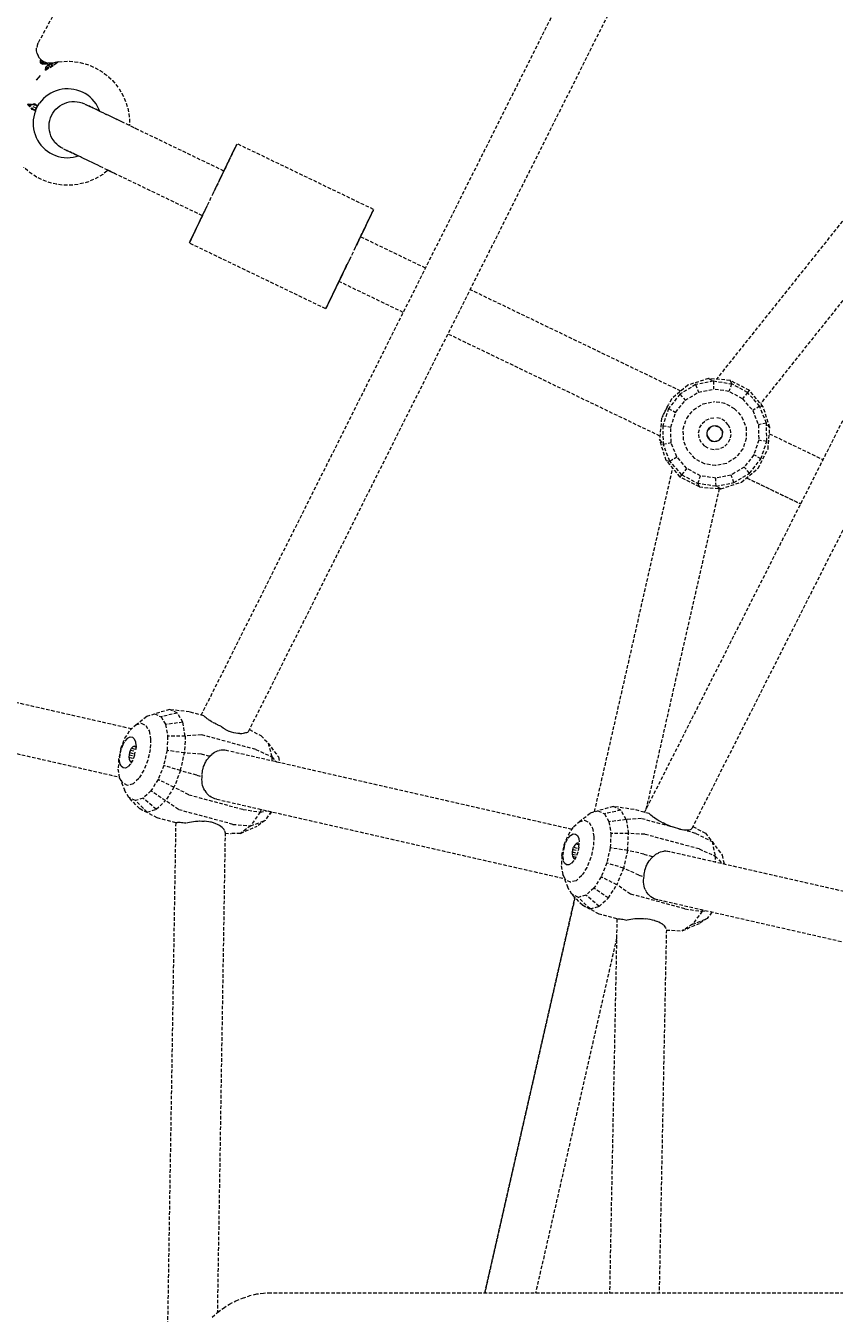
# Model space of a CAD drawing. Header units: millimetres. Extents: x -3111 to 2953, y -2449 to 2811.
# Drawn here: x -636.1 to -342.6, y 204 to 671.2 of the extents above; entities that cross this region are included whole.
import ezdxf

# ---------------------------------------------------------------- set-up
doc = ezdxf.new("R2010")
doc.units = ezdxf.units.MM
doc.linetypes.add('HIDDEN', pattern=[1.905, 1.27, -0.635])
for name, color, linetype in [('DIKOM_ЗОНА', 90, 'Continuous'), ('DIKOM_ОБЪЕКТ', 7, 'Continuous'), ('DIKOM_РАЗМЕР_ЗОНА', 7, 'Continuous'), ('DIKOM_РАЗМЕР_ОБЪЕКТА', 7, 'Continuous')]:
    doc.layers.add(name, color=color, linetype=linetype)
doc.styles.add('style1', font='arialbd.ttf', dxfattribs={"width": 0.8})
doc.dimstyles.new('1-50', dxfattribs={"dimtxt": 300, "dimasz": 200, "dimexe": 100, "dimexo": 0, "dimgap": 100, "dimtad": 1, "dimtxsty": 'style1', "dimcen": 200, "dimclrd": 7, "dimclre": 7, "dimclrt": 7, "dimadec": 1, "dimazin": 2, "dimtfac": 1, "dimtmove": 0, "dimatfit": 2, "dimfxl": 0, "dimlwd": 25, "dimlwe": 18, "dimarcsym": 0})

# ---------------------------------------------------------------- blocks, each defined once
blk = doc.blocks.new('*D0')
at = {"layer": 'Defpoints', "color": 0, "transparency": 16777216}
for p in [(1362.98, 623.05), (-717.19, -260.39)]:
    blk.add_point(p, dxfattribs=at)
at = {"layer": 'DIKOM_РАЗМЕР_ОБЪЕКТА', "color": 7, "lineweight": 25, "transparency": 16777216}
for p, q in [((1362.98, 623.05), (2780.32, 1224.99)), ((-533.11, -182.21), (1178.9, 544.87))]:
    blk.add_line(p, q, dxfattribs=at)
at = {"layer": 'DIKOM_РАЗМЕР_ОБЪЕКТА', "color": 7, "transparency": 16777216}
for points in [[(1165.87, 575.55), (1191.93, 514.19), (1362.98, 623.05)], [(-546.14, -151.53), (-520.08, -212.89), (-717.19, -260.39)]]:
    blk.add_solid(points, dxfattribs=at)
at = {"layer": 'DIKOM_РАЗМЕР_ОБЪЕКТА', "color": 7, "transparency": 16777216, "insert": (2050.93, 1228.64), "char_height": 300, "attachment_point": 5, "rotation": 23.0107, "style": 'style1'}
blk.add_mtext('{\\fArial|b0|i0|c204|p34;\\H1.16667x;∅2260}', dxfattribs=at)
blk = doc.blocks.new('*D1')
at = {"layer": 'Defpoints', "color": 0, "transparency": 16777216}
for p in [(302.22, 2811.22), (-2635.43, -2447.87), (386.74, -2447.87)]:
    blk.add_point(p, dxfattribs=at)
at = {"layer": 'DIKOM_РАЗМЕР_ЗОНА', "color": 7, "lineweight": 18, "transparency": 16777216}
for p, q in [((302.22, 2811.22), (-2735.43, 2811.22)), ((386.74, -2447.87), (-2735.43, -2447.87))]:
    blk.add_line(p, q, dxfattribs=at)
at = {"layer": 'DIKOM_РАЗМЕР_ЗОНА', "color": 7, "lineweight": 25, "transparency": 16777216}
blk.add_line((-2635.43, 2611.22), (-2635.43, -2247.87), dxfattribs=at)
at = {"layer": 'DIKOM_РАЗМЕР_ЗОНА', "color": 7, "transparency": 16777216}
for points in [[(-2668.76, 2611.22), (-2602.09, 2611.22), (-2635.43, 2811.22)], [(-2668.76, -2247.87), (-2602.09, -2247.87), (-2635.43, -2447.87)]]:
    blk.add_solid(points, dxfattribs=at)
at = {"layer": 'DIKOM_РАЗМЕР_ЗОНА', "color": 7, "transparency": 16777216, "insert": (-2914.13, 265.93), "char_height": 300, "attachment_point": 5, "rotation": 90, "style": 'style1'}
blk.add_mtext('{\\fArial|b0|i0|c204|p34;\\H1.16667x;5260}', dxfattribs=at)

msp = doc.modelspace()

# ---------------------------------------------------------------- linework, layer by layer
at = {"layer": 'DIKOM_ЗОНА', "color": 3, "lineweight": 15}
msp.add_circle((322.894, 181.327), 2629.975, dxfattribs=at)
at = {"layer": 'DIKOM_ОБЪЕКТ', "color": 7, "linetype": 'HIDDEN', "lineweight": 15}
for p, q in [((-572.35, 421.056), (-405.002, 754.565)), ((-555.17, 415.16), (-390.371, 743.587)), ((-601.793, 719.72), (-631.629, 664.853)), ((-631.811, 664.593), (-632.137, 663.04)), ((-631.629, 664.853), (-631.914, 664.103)), ((-286.211, 667.306), (-385.405, 542.956)), ((-632.132, 662.094), (-632.137, 663.04)), ((-631.949, 661.166), (-632.132, 662.094)), ((-631.949, 661.166), (-631.596, 660.289)), ((-631.084, 659.495), (-631.596, 660.289)), ((-631.084, 659.495), (-630.432, 658.811)), ((-630.432, 658.811), (-630.829, 658.721)), ((-630.432, 658.811), (-630.785, 657.771)), ((-630.432, 658.811), (-629.663, 658.262)), ((-630.829, 658.721), (-630.785, 657.771)), ((-629.663, 658.262), (-630.785, 657.771)), ((-630.785, 657.771), (-629.014, 657.796)), ((-630.785, 657.771), (-629.987, 657.263)), ((-629.014, 657.796), (-629.987, 657.263)), ((-629.987, 657.263), (-628.379, 657.376)), ((-629.663, 658.262), (-628.067, 657.672)), ((-629.014, 657.796), (-628.379, 657.376)), ((-624.504, 657.931), (-628.888, 655.141)), ((-626.025, 657.726), (-628.888, 655.141)), ((-627.043, 657.592), (-628.888, 655.141)), ((-628.888, 655.141), (-627.852, 656.947)), ((-628.888, 655.141), (-625.838, 656.903)), ((-628.888, 655.141), (-628.769, 656.21)), ((-627.852, 656.947), (-628.769, 656.21)), ((-628.067, 657.672), (-628.379, 657.376)), ((-627.852, 656.947), (-628.379, 657.376)), ((-627.043, 657.592), (-628.067, 657.672)), ((-627.043, 657.592), (-627.852, 656.947)), ((-626.025, 657.726), (-627.043, 657.592)), ((-624.112, 658.089), (-626.025, 657.726)), ((-624.504, 657.931), (-626.025, 657.726)), ((-624.995, 657.555), (-625.838, 656.903)), ((-624.504, 657.931), (-624.995, 657.555)), ((-624.112, 658.089), (-622.175, 658.286)), ((-622.175, 658.286), (-620.228, 658.314)), ((-620.228, 658.314), (-618.287, 658.173)), ((-618.287, 658.173), (-616.364, 657.866)), ((-616.364, 657.866), (-614.475, 657.394)), ((-614.475, 657.394), (-612.634, 656.759)), ((-612.634, 656.759), (-610.855, 655.969)), ((-610.855, 655.969), (-609.151, 655.027)), ((-609.151, 655.027), (-607.535, 653.941)), ((-630.865, 653.1), (-632.273, 651.482)), ((-631.567, 652.314), (-632.273, 651.482)), ((-630.865, 653.1), (-631.567, 652.314)), ((-607.535, 653.941), (-606.019, 652.72)), ((-606.019, 652.72), (-604.613, 651.373)), ((-604.613, 651.373), (-603.33, 649.908)), ((-603.33, 649.908), (-602.178, 648.339)), ((-411.459, 385.762), (-275.841, 653.673)), ((-629.604, 644.771), (-630.351, 643.977)), ((-628.791, 645.498), (-629.604, 644.771)), ((-627.917, 646.151), (-628.791, 645.498)), ((-626.99, 646.725), (-627.917, 646.151)), ((-626.017, 647.217), (-626.99, 646.725)), ((-625.004, 647.621), (-626.017, 647.217)), ((-623.961, 647.936), (-625.004, 647.621)), ((-622.893, 648.159), (-623.961, 647.936)), ((-621.81, 648.288), (-622.893, 648.159)), ((-620.72, 648.322), (-621.81, 648.288)), ((-619.631, 648.261), (-620.72, 648.322)), ((-618.552, 648.105), (-619.631, 648.261)), ((-617.49, 647.856), (-618.552, 648.105)), ((-616.455, 647.515), (-617.49, 647.856)), ((-615.452, 647.085), (-616.455, 647.515)), ((-614.491, 646.57), (-615.452, 647.085)), ((-613.579, 645.972), (-614.491, 646.57)), ((-612.722, 645.297), (-613.579, 645.972)), ((-611.927, 644.551), (-612.722, 645.297)), ((-602.178, 648.339), (-601.166, 646.676)), ((-601.166, 646.676), (-600.302, 644.931)), ((-600.302, 644.931), (-599.591, 643.119)), ((-278.955, 647.521), (-369.361, 534.089)), ((-635.376, 642.805), (-632.937, 642.846)), ((-632.241, 641.296), (-635.376, 642.805)), ((-632.879, 640.482), (-635.376, 642.805)), ((-631.758, 642.16), (-635.376, 642.805)), ((-635.376, 642.805), (-633.308, 640.649)), ((-635.376, 642.805), (-633.887, 640.873)), ((-635.376, 642.805), (-632.4, 642.534)), ((-633.308, 640.649), (-633.887, 640.873)), ((-632.879, 640.482), (-633.308, 640.649)), ((-632.4, 642.534), (-632.937, 642.846)), ((-632.568, 640.244), (-632.909, 639.208)), ((-632.241, 641.296), (-632.879, 640.482)), ((-632.568, 640.244), (-632.138, 641.246)), ((-632.002, 642.302), (-632.4, 642.534)), ((-632.241, 641.296), (-631.758, 642.16)), ((-632.138, 641.246), (-631.622, 642.207)), ((-631.758, 642.16), (-632.002, 642.302)), ((-631.622, 642.207), (-631.025, 643.12)), ((-630.351, 643.977), (-631.025, 643.12)), ((-626.281, 639.44), (-625.746, 640.216)), ((-625.746, 640.216), (-625.133, 640.933)), ((-625.133, 640.933), (-624.449, 641.581)), ((-624.449, 641.581), (-623.699, 642.154)), ((-623.699, 642.154), (-622.895, 642.646)), ((-622.895, 642.646), (-622.043, 643.051)), ((-622.043, 643.051), (-621.154, 643.365)), ((-621.154, 643.365), (-620.237, 643.583)), ((-620.237, 643.583), (-619.301, 643.705)), ((-619.301, 643.705), (-618.359, 643.728)), ((-618.359, 643.728), (-617.419, 643.652)), ((-617.419, 643.652), (-616.492, 643.478)), ((-616.492, 643.478), (-615.588, 643.209)), ((-615.588, 643.209), (-614.718, 642.846)), ((-614.545, 642.762), (-614.344, 642.665)), ((-614.344, 642.665), (-614.068, 642.532)), ((-614.142, 642.568), (-614.326, 642.657)), ((-613.886, 642.445), (-614.142, 642.568)), ((-614.068, 642.532), (-613.717, 642.364)), ((-613.717, 642.364), (-613.296, 642.161)), ((-612.932, 641.985), (-613.374, 642.198)), ((-613.296, 642.161), (-612.805, 641.924)), ((-612.556, 641.805), (-612.932, 641.985)), ((-612.805, 641.924), (-612.248, 641.656)), ((-611.628, 641.358), (-612.248, 641.656)), ((-611.201, 643.738), (-611.927, 644.551)), ((-610.948, 641.03), (-611.628, 641.358)), ((-610.548, 642.864), (-611.201, 643.738)), ((-609.976, 640.549), (-610.948, 641.03)), ((-610.398, 640.765), (-610.94, 641.026)), ((-609.973, 641.938), (-610.548, 642.864)), ((-609.722, 640.427), (-610.51, 640.807)), ((-609.624, 640.392), (-610.398, 640.765)), ((-609.482, 640.964), (-609.973, 641.938)), ((-608.887, 640.025), (-609.722, 640.427)), ((-609.165, 640.171), (-609.624, 640.392)), ((-609.159, 640.156), (-609.482, 640.964)), ((-599.591, 643.119), (-599.04, 641.251)), ((-599.04, 641.251), (-598.653, 639.343)), ((-394.189, 380.025), (-261.389, 642.366)), ((-633.314, 637.067), (-633.375, 635.979)), ((-633.375, 635.979), (-633.341, 634.889)), ((-633.158, 638.147), (-633.314, 637.067)), ((-632.909, 639.208), (-633.158, 638.147)), ((-627.607, 634.997), (-627.53, 635.937)), ((-627.53, 635.937), (-627.355, 636.864)), ((-627.355, 636.864), (-627.084, 637.767)), ((-627.084, 637.767), (-626.7, 638.627)), ((-626.7, 638.627), (-626.281, 639.44)), ((-607.944, 639.571), (-608.887, 640.025)), ((-607.097, 639.163), (-608.011, 639.603)), ((-606.151, 638.707), (-607.097, 639.163)), ((-607.097, 639.163), (-606.749, 638.995)), ((-605.179, 638.239), (-606.151, 638.707)), ((-604.008, 637.675), (-605.179, 638.239)), ((-603.057, 637.217), (-604.008, 637.675)), ((-602.152, 636.781), (-603.174, 637.273)), ((-602.821, 637.103), (-603.057, 637.217)), ((-601.192, 636.332), (-602.152, 636.781)), ((-564.132, 618.485), (-601.192, 636.332)), ((-598.653, 639.343), (-598.432, 637.409)), ((-598.432, 637.409), (-598.378, 635.462)), ((-598.378, 635.462), (-598.406, 634.99)), ((-633.341, 634.889), (-633.212, 633.806)), ((-633.212, 633.806), (-632.989, 632.738)), ((-632.989, 632.738), (-632.675, 631.694)), ((-632.675, 631.694), (-632.27, 630.682)), ((-627.586, 634.055), (-627.607, 634.997)), ((-627.466, 633.119), (-627.586, 634.055)), ((-627.248, 632.202), (-627.466, 633.119)), ((-626.937, 631.312), (-627.248, 632.202)), ((-626.533, 630.46), (-626.937, 631.312)), ((-596.108, 633.884), (-596.518, 634.081)), ((-596.108, 633.884), (-595.176, 633.435)), ((-632.27, 630.682), (-631.778, 629.708)), ((-631.778, 629.708), (-631.204, 628.781)), ((-631.204, 628.781), (-630.551, 627.908)), ((-630.551, 627.908), (-629.824, 627.095)), ((-629.824, 627.095), (-629.03, 626.348)), ((-629.03, 626.348), (-628.173, 625.674)), ((-626.043, 629.654), (-626.533, 630.46)), ((-625.47, 628.905), (-626.043, 629.654)), ((-624.823, 628.219), (-625.47, 628.905)), ((-624.108, 627.605), (-624.823, 628.219)), ((-623.332, 627.069), (-624.108, 627.605)), ((-622.505, 626.617), (-623.332, 627.069)), ((-622.332, 626.533), (-622.131, 626.437)), ((-622.131, 626.437), (-621.855, 626.304)), ((-621.855, 626.304), (-621.505, 626.136)), ((-621.505, 626.136), (-621.085, 625.933)), ((-559.412, 628.286), (-561.987, 622.939)), ((-559.412, 628.286), (-561.983, 622.947)), ((-561.526, 623.896), (-559.989, 627.088)), ((-561.286, 624.394), (-560.137, 626.78)), ((-560.735, 625.539), (-560.321, 626.398)), ((-560.321, 626.398), (-559.989, 627.088)), ((-559.989, 627.088), (-559.727, 627.632)), ((-559.727, 627.632), (-559.535, 628.031)), ((-559.412, 628.286), (-559.535, 628.031)), ((-559.412, 628.286), (-559.535, 628.031)), ((-509.806, 604.532), (-559.359, 628.396)), ((-628.173, 625.674), (-627.26, 625.076)), ((-627.26, 625.076), (-626.299, 624.561)), ((-626.299, 624.561), (-625.297, 624.131)), ((-625.297, 624.131), (-624.261, 623.79)), ((-624.261, 623.79), (-623.2, 623.541)), ((-623.2, 623.541), (-622.121, 623.385)), ((-622.121, 623.385), (-621.032, 623.324)), ((-620.721, 625.758), (-621.194, 625.986)), ((-621.085, 625.933), (-620.595, 625.697)), ((-621.032, 623.324), (-619.942, 623.358)), ((-620.477, 625.64), (-620.721, 625.758)), ((-620.595, 625.697), (-620.039, 625.429)), ((-619.42, 625.131), (-620.039, 625.429)), ((-619.942, 623.358), (-618.859, 623.486)), ((-619.577, 625.207), (-619.876, 625.351)), ((-619.207, 625.029), (-619.577, 625.207)), ((-618.741, 624.804), (-619.42, 625.131)), ((-618.859, 623.486), (-617.791, 623.709)), ((-617.761, 624.345), (-618.741, 624.804)), ((-618.192, 624.54), (-618.739, 624.803)), ((-617.419, 624.168), (-618.192, 624.54)), ((-617.791, 623.709), (-616.961, 623.96)), ((-617.019, 623.988), (-617.761, 624.345)), ((-616.977, 623.955), (-617.419, 624.168)), ((-616.234, 623.61), (-617.019, 623.988)), ((-615.811, 623.406), (-616.234, 623.61)), ((-614.897, 622.966), (-615.811, 623.406)), ((-613.951, 622.511), (-614.897, 622.966)), ((-612.979, 622.042), (-613.951, 622.511)), ((-611.984, 621.563), (-612.979, 622.042)), ((-610.974, 621.077), (-611.984, 621.563)), ((-565.684, 615.263), (-562.362, 622.161)), ((-565.225, 616.215), (-562.602, 621.662)), ((-562.362, 622.161), (-564.132, 618.485)), ((-562.996, 620.844), (-562.362, 622.161)), ((-562.362, 622.161), (-562.51, 621.852)), ((-562.362, 622.161), (-561.769, 623.393)), ((-561.987, 622.939), (-562.362, 622.161)), ((-561.769, 623.393), (-561.221, 624.528)), ((-561.267, 624.433), (-560.735, 625.539)), ((-561.221, 624.528), (-560.735, 625.539)), ((-635.297, 618.552), (-636.736, 619.863)), ((-633.75, 617.37), (-635.297, 618.552)), ((-632.106, 616.326), (-633.75, 617.37)), ((-609.952, 620.585), (-610.974, 621.077)), ((-609.002, 620.115), (-609.952, 620.585)), ((-608.122, 617.286), (-609.772, 616.253)), ((-571.942, 602.267), (-609.002, 620.115)), ((-606.567, 618.458), (-608.122, 617.286)), ((-606.217, 618.773), (-606.567, 618.458)), ((-605.87, 618.606), (-606.217, 618.773)), ((-604.887, 618.132), (-605.87, 618.606)), ((-603.927, 617.67), (-604.887, 618.132)), ((-603.927, 617.67), (-602.997, 617.222)), ((-565.712, 615.205), (-562.996, 620.844)), ((-565.671, 615.289), (-563.693, 619.397)), ((-565.374, 615.905), (-563.693, 619.397)), ((-565.369, 615.915), (-562.996, 620.844)), ((-565.212, 616.242), (-564.438, 617.849)), ((-564.438, 617.849), (-563.693, 619.397)), ((-563.693, 619.397), (-562.996, 620.844)), ((-630.379, 615.428), (-632.106, 616.326)), ((-628.58, 614.683), (-630.379, 615.428)), ((-626.724, 614.096), (-628.58, 614.683)), ((-624.823, 613.672), (-626.724, 614.096)), ((-622.894, 613.413), (-624.823, 613.672)), ((-620.949, 613.323), (-622.894, 613.413)), ((-619.003, 613.401), (-620.949, 613.323)), ((-617.072, 613.646), (-619.003, 613.401)), ((-615.169, 614.059), (-617.072, 613.646)), ((-613.309, 614.633), (-615.169, 614.059)), ((-611.505, 615.367), (-613.309, 614.633)), ((-609.772, 616.253), (-611.505, 615.367)), ((-567.58, 611.324), (-565.995, 614.617)), ((-567.33, 611.844), (-566.79, 612.965)), ((-566.79, 612.965), (-565.995, 614.617)), ((-566.346, 613.887), (-566.561, 613.441)), ((-565.965, 614.679), (-566.175, 614.241)), ((-565.995, 614.617), (-565.212, 616.242)), ((-565.684, 615.263), (-565.916, 614.781)), ((-570.08, 606.135), (-568.037, 610.376)), ((-568.037, 610.376), (-567.618, 611.247)), ((-573.713, 598.591), (-570.522, 605.216)), ((-573.713, 598.591), (-570.64, 604.972)), ((-572.381, 601.355), (-571.636, 602.903)), ((-571.636, 602.903), (-570.79, 604.659)), ((-571.636, 602.903), (-570.862, 604.51)), ((-571.526, 603.131), (-571.438, 603.314)), ((-570.862, 604.51), (-570.08, 606.135)), ((-570.39, 605.489), (-570.133, 606.023)), ((-514.578, 594.621), (-509.806, 604.532)), ((-510.435, 603.224), (-510.768, 602.534)), ((-509.859, 604.422), (-510.741, 602.589)), ((-510.709, 602.657), (-509.859, 604.422)), ((-510.173, 603.768), (-510.58, 602.924)), ((-510.173, 603.768), (-510.435, 603.224)), ((-509.981, 604.167), (-510.173, 603.768)), ((-509.859, 604.422), (-509.981, 604.167)), ((-509.859, 604.422), (-509.981, 604.167)), ((-571.942, 602.267), (-576.715, 592.356)), ((-571.942, 602.267), (-576.662, 592.466)), ((-574.306, 597.359), (-572.8, 600.486)), ((-574.306, 597.359), (-573.713, 598.591)), ((-573.713, 598.591), (-573.078, 599.907)), ((-573.078, 599.907), (-572.381, 601.355)), ((-512.215, 599.529), (-516.082, 591.499)), ((-512.808, 598.297), (-516.071, 591.52)), ((-516.064, 591.536), (-512.808, 598.297)), ((-512.808, 598.297), (-513.442, 596.981)), ((-512.215, 599.529), (-512.808, 598.297)), ((-511.668, 600.665), (-512.215, 599.529)), ((-511.854, 600.278), (-512.095, 599.777)), ((-512.076, 599.818), (-510.768, 602.534)), ((-511.181, 601.676), (-511.972, 600.034)), ((-511.969, 600.039), (-511.181, 601.676)), ((-511.181, 601.676), (-511.668, 600.665)), ((-510.768, 602.534), (-511.181, 601.676)), ((-574.17, 597.642), (-576.662, 592.466)), ((-575.941, 593.964), (-576.347, 593.12)), ((-576.085, 593.664), (-576.347, 593.12)), ((-576.347, 593.12), (-576.085, 593.664)), ((-576.085, 593.664), (-575.753, 594.354)), ((-575.753, 594.354), (-574.835, 596.259)), ((-575.753, 594.354), (-575.339, 595.212)), ((-575.339, 595.212), (-574.852, 596.224)), ((-574.852, 596.224), (-574.306, 597.359)), ((-515.947, 591.778), (-514.885, 593.985)), ((-514.885, 593.985), (-515.659, 592.378)), ((-514.139, 595.533), (-514.885, 593.985)), ((-490.965, 583.249), (-514.578, 594.621)), ((-513.442, 596.981), (-514.139, 595.533)), ((-527.161, 568.493), (-576.715, 592.356)), ((-576.539, 592.721), (-576.662, 592.466)), ((-576.662, 592.466), (-576.539, 592.721)), ((-576.347, 593.12), (-576.539, 592.721)), ((-576.539, 592.721), (-576.347, 593.12)), ((-516.441, 590.753), (-518.483, 586.512)), ((-516.648, 590.324), (-516.746, 590.12)), ((-515.891, 591.896), (-516.441, 590.753)), ((-515.659, 592.378), (-515.89, 591.898)), ((-519.664, 584.059), (-524.159, 574.727)), ((-518.929, 585.587), (-520.526, 582.271)), ((-519.731, 583.923), (-519.401, 584.606)), ((-519.398, 584.614), (-519.175, 585.076)), ((-518.483, 586.512), (-518.903, 585.641)), ((-518.851, 585.749), (-518.483, 586.512)), ((-524.125, 574.797), (-520.482, 582.362)), ((-523.525, 576.044), (-520.673, 581.965)), ((-521.151, 580.972), (-523.525, 576.044)), ((-522.828, 577.491), (-520.677, 581.956)), ((-520.841, 581.616), (-522.828, 577.491)), ((-522.082, 579.039), (-521.308, 580.646)), ((-521.308, 580.646), (-520.526, 582.271)), ((-520.526, 582.271), (-520.091, 583.173)), ((-520.087, 583.183), (-519.731, 583.923)), ((-527.108, 568.602), (-522.388, 578.403)), ((-522.388, 578.403), (-527.108, 568.602)), ((-524.752, 573.495), (-524.159, 574.727)), ((-524.159, 574.727), (-523.525, 576.044)), ((-523.525, 576.044), (-522.828, 577.491)), ((-522.828, 577.491), (-522.082, 579.039)), ((-499.039, 567.159), (-522.388, 578.403)), ((-398.315, 538.631), (-474.745, 575.438)), ((-526.531, 569.8), (-525.059, 572.858)), ((-526.531, 569.8), (-526.199, 570.49)), ((-526.498, 569.869), (-525.112, 572.747)), ((-526.199, 570.49), (-525.786, 571.349)), ((-525.261, 572.438), (-525.786, 571.349)), ((-525.786, 571.349), (-525.299, 572.36)), ((-525.55, 571.84), (-525.279, 572.401)), ((-525.299, 572.36), (-524.752, 573.495)), ((-527.108, 568.602), (-526.986, 568.857)), ((-527.108, 568.602), (-526.986, 568.857)), ((-526.986, 568.857), (-526.793, 569.256)), ((-526.793, 569.256), (-526.531, 569.8)), ((-405.883, 522.297), (-482.819, 559.348)), ((-388.252, 543.196), (-395.733, 540.811)), ((-386.474, 542.301), (-392.98, 540.986)), ((-380.427, 542.536), (-388.252, 543.196)), ((-388.252, 543.196), (-386.474, 542.301)), ((-386.474, 542.301), (-379.912, 541.312)), ((-386.474, 542.301), (-386.401, 539.354)), ((-373.45, 538.932), (-380.427, 542.536)), ((-380.427, 542.536), (-379.912, 541.312)), ((-398.642, 537.525), (-402.781, 532.337)), ((-395.733, 540.811), (-401.733, 535.745)), ((-392.98, 540.986), (-398.642, 537.525)), ((-398.642, 537.525), (-396.692, 535.315)), ((-396.692, 535.315), (-391.903, 538.241)), ((-392.98, 540.986), (-391.903, 538.241)), ((-391.903, 538.241), (-386.401, 539.354)), ((-380.851, 538.517), (-386.401, 539.354)), ((-379.912, 541.312), (-380.851, 538.517)), ((-375.922, 535.833), (-380.851, 538.517)), ((-374.084, 538.138), (-379.912, 541.312)), ((-374.084, 538.138), (-375.922, 535.833)), ((-373.45, 538.932), (-374.084, 538.138)), ((-369.692, 533.162), (-374.084, 538.138)), ((-368.384, 532.932), (-373.45, 538.932)), ((-403.344, 532.554), (-403.069, 533.11)), ((-403.069, 533.11), (-402.921, 533.417)), ((-402.921, 533.417), (-402.731, 533.813)), ((-401.733, 535.745), (-402.731, 533.813)), ((-400.191, 530.927), (-396.692, 535.315)), ((-393.659, 531.878), (-390.228, 533.975)), ((-390.228, 533.975), (-386.287, 534.772)), ((-382.311, 534.173), (-386.287, 534.772)), ((-378.779, 532.25), (-382.311, 534.173)), ((-375.922, 535.833), (-372.208, 531.624)), ((-369.692, 533.162), (-372.208, 531.624)), ((-368.384, 532.932), (-369.692, 533.162)), ((-367.268, 526.984), (-369.692, 533.162)), ((-366, 525.451), (-368.384, 532.932)), ((-405.337, 528.769), (-405.997, 520.944)), ((-405.041, 529.314), (-405.256, 528.926)), ((-404.875, 529.615), (-405.041, 529.314)), ((-402.781, 532.337), (-404.894, 526.046)), ((-404.875, 529.615), (-404.581, 530.161)), ((-404.581, 530.161), (-404.412, 530.475)), ((-404.412, 530.475), (-404.243, 530.798)), ((-404.243, 530.798), (-403.951, 531.356)), ((-403.951, 531.356), (-403.787, 531.678)), ((-403.787, 531.678), (-403.502, 532.238)), ((-403.501, 532.238), (-403.344, 532.554)), ((-402.781, 532.337), (-400.191, 530.927)), ((-401.979, 525.606), (-400.191, 530.927)), ((-397.447, 524.923), (-396.166, 528.735)), ((-396.166, 528.735), (-393.659, 531.878)), ((-390.566, 526.84), (-389.217, 528.073)), ((-389.217, 528.073), (-387.549, 528.831)), ((-387.549, 528.831), (-385.732, 529.034)), ((-383.943, 528.667), (-385.732, 529.034)), ((-382.355, 527.765), (-383.943, 528.667)), ((-378.779, 532.25), (-376.119, 529.235)), ((-376.119, 529.235), (-374.65, 525.492)), ((-372.208, 531.624), (-370.158, 526.4)), ((-404.894, 526.046), (-404.729, 519.411)), ((-404.894, 526.046), (-401.979, 525.606)), ((-401.839, 519.995), (-401.979, 525.606)), ((-397.347, 520.903), (-397.447, 524.923)), ((-391.835, 523.455), (-391.469, 525.25)), ((-391.629, 521.639), (-391.835, 523.455)), ((-391.469, 525.25), (-390.566, 526.84)), ((-388.69, 524.207), (-388.87, 523.324)), ((-388.87, 523.324), (-388.769, 522.43)), ((-388.769, 522.432), (-388.69, 524.208)), ((-388.246, 524.99), (-388.69, 524.207)), ((-387.583, 525.596), (-388.689, 524.209)), ((-387.582, 525.597), (-388.246, 524.99)), ((-385.869, 526.069), (-387.583, 525.596)), ((-386.762, 525.969), (-387.582, 525.597)), ((-385.867, 526.069), (-386.762, 525.969)), ((-385.869, 526.069), (-384.206, 525.445)), ((-384.986, 525.889), (-385.867, 526.069)), ((-384.206, 525.445), (-384.986, 525.889)), ((-384.986, 525.889), (-384.206, 525.445)), ((-384.206, 525.445), (-383.227, 523.963)), ((-384.206, 525.445), (-383.227, 523.963)), ((-383.6, 524.783), (-384.206, 525.445)), ((-383.6, 524.783), (-383.227, 523.965)), ((-383.6, 524.783), (-383.227, 523.963)), ((-383.227, 523.962), (-383.307, 522.187)), ((-383.126, 523.071), (-383.227, 523.965)), ((-381.124, 526.42), (-382.355, 527.765)), ((-381.124, 526.42), (-380.367, 524.756)), ((-380.367, 524.756), (-380.161, 522.94)), ((-374.65, 525.492), (-374.549, 521.472)), ((-367.268, 526.984), (-370.158, 526.4)), ((-370.158, 526.4), (-370.018, 520.789)), ((-366, 525.451), (-367.268, 526.984)), ((-367.102, 520.349), (-367.268, 526.984)), ((-366.66, 517.626), (-366, 525.451)), ((-403.612, 513.462), (-405.997, 520.944)), ((-405.997, 520.944), (-404.729, 519.411)), ((-404.729, 519.411), (-401.839, 519.995)), ((-402.304, 513.233), (-404.729, 519.411)), ((-399.788, 514.771), (-401.839, 519.995)), ((-395.878, 517.16), (-397.347, 520.903)), ((-390.872, 519.975), (-391.629, 521.639)), ((-389.641, 518.63), (-390.872, 519.975)), ((-389.641, 518.63), (-388.054, 517.728)), ((-387.791, 520.95), (-388.769, 522.432)), ((-388.769, 522.432), (-387.791, 520.95)), ((-388.396, 521.612), (-388.769, 522.432)), ((-388.396, 521.612), (-388.769, 522.43)), ((-387.791, 520.95), (-388.396, 521.612)), ((-387.791, 520.95), (-387.01, 520.506)), ((-387.01, 520.506), (-387.791, 520.95)), ((-387.791, 520.95), (-386.128, 520.326)), ((-387.01, 520.506), (-386.129, 520.325)), ((-386.129, 520.325), (-385.235, 520.426)), ((-386.128, 520.326), (-384.414, 520.799)), ((-385.235, 520.426), (-384.414, 520.798)), ((-384.414, 520.799), (-383.308, 522.185)), ((-384.414, 520.798), (-383.75, 521.405)), ((-383.75, 521.405), (-383.306, 522.188)), ((-383.306, 522.188), (-383.126, 523.071)), ((-381.43, 519.555), (-382.779, 518.322)), ((-380.528, 521.145), (-381.43, 519.555)), ((-380.161, 522.94), (-380.528, 521.145)), ((-374.549, 521.472), (-375.83, 517.66)), ((-370.018, 520.789), (-371.805, 515.468)), ((-367.102, 520.349), (-370.018, 520.789)), ((-369.216, 514.058), (-367.102, 520.349)), ((-366.193, 523.162), (-346.667, 513.758)), ((-402.304, 513.233), (-399.788, 514.771)), ((-396.075, 510.562), (-399.788, 514.771)), ((-393.217, 514.145), (-395.878, 517.16)), ((-389.686, 512.222), (-393.217, 514.145)), ((-386.264, 517.361), (-388.054, 517.728)), ((-384.447, 517.564), (-386.264, 517.361)), ((-382.779, 518.322), (-384.447, 517.564)), ((-378.337, 514.516), (-381.768, 512.42)), ((-375.83, 517.66), (-378.337, 514.516)), ((-371.805, 515.468), (-375.305, 511.08)), ((-373.354, 508.869), (-369.216, 514.058)), ((-369.216, 514.058), (-371.805, 515.468)), ((-370.264, 510.65), (-366.66, 517.626)), ((-429.632, 385.983), (-401.223, 510.632)), ((-398.546, 507.463), (-403.612, 513.462)), ((-403.612, 513.462), (-402.304, 513.233)), ((-397.913, 508.257), (-402.304, 513.233)), ((-397.913, 508.257), (-396.075, 510.562)), ((-391.145, 507.878), (-396.075, 510.562)), ((-385.709, 511.623), (-389.686, 512.222)), ((-381.768, 512.42), (-385.709, 511.623)), ((-375.305, 511.08), (-380.094, 508.154)), ((-376.263, 505.584), (-370.264, 510.65)), ((-373.354, 508.869), (-375.305, 511.08)), ((-398.546, 507.463), (-397.913, 508.257)), ((-391.57, 503.859), (-398.546, 507.463)), ((-397.913, 508.257), (-392.084, 505.083)), ((-392.084, 505.083), (-391.145, 507.878)), ((-391.57, 503.859), (-392.084, 505.083)), ((-385.522, 504.094), (-392.084, 505.083)), ((-385.595, 507.041), (-391.145, 507.878)), ((-380.094, 508.154), (-385.595, 507.041)), ((-385.522, 504.094), (-385.595, 507.041)), ((-385.522, 504.094), (-379.017, 505.409)), ((-383.745, 503.199), (-376.263, 505.584)), ((-379.017, 505.409), (-380.094, 508.154)), ((-379.017, 505.409), (-373.354, 508.869)), ((-374.415, 507.144), (-354.796, 497.698)), ((-374.253, 507.066), (-354.797, 497.697)), ((-384.371, 503.252), (-410.984, 386.702)), ((-391.57, 503.859), (-383.745, 503.199)), ((-383.745, 503.199), (-385.522, 504.094)), ((-597.682, 416.059), (-678.067, 434.406)), ((-596.138, 417.484), (-592.107, 420.66)), ((-592.107, 420.66), (-589.328, 421.508)), ((-583.816, 423.053), (-589.328, 421.508)), ((-589.328, 421.508), (-586.967, 420.459)), ((-581.025, 421.814), (-586.967, 420.459)), ((-576.617, 422.212), (-583.816, 423.053)), ((-581.025, 421.814), (-583.816, 423.053)), ((-579.063, 418.482), (-581.025, 421.814)), ((-571.433, 420.808), (-576.617, 422.212)), ((-571.278, 420.633), (-571.433, 420.808)), ((-570.976, 420.338), (-571.267, 420.62)), ((-682.072, 416.857), (-602.032, 398.588)), ((-598.188, 415.592), (-596.138, 417.484)), ((-596.138, 417.484), (-594.147, 418.091)), ((-594.147, 418.091), (-592.456, 417.34)), ((-592.456, 417.34), (-591.267, 415.321)), ((-586.967, 420.459), (-585.307, 417.642)), ((-579.063, 418.482), (-585.307, 417.642)), ((-585.307, 417.642), (-584.551, 413.396)), ((-578.168, 413.461), (-579.063, 418.482)), ((-570.624, 420.036), (-570.963, 420.326)), ((-570.225, 419.728), (-570.61, 420.024)), ((-569.782, 419.412), (-570.211, 419.716)), ((-569.297, 419.089), (-569.766, 419.401)), ((-568.773, 418.765), (-569.281, 419.08)), ((-568.352, 418.521), (-568.757, 418.755)), ((-567.621, 418.118), (-568.198, 418.432)), ((-566.998, 417.794), (-567.605, 418.109)), ((-566.346, 417.474), (-566.982, 417.786)), ((-565.668, 417.162), (-566.33, 417.467)), ((-565.307, 417.005), (-565.652, 417.154)), ((-565.008, 416.774), (-565.307, 417.005)), ((-564.362, 416.325), (-564.994, 416.764)), ((-563.689, 415.905), (-564.348, 416.316)), ((-562.994, 415.514), (-563.675, 415.897)), ((-601.498, 408.995), (-600.049, 412.644)), ((-600.843, 410.241), (-600.02, 411.641)), ((-600.049, 412.644), (-598.188, 415.592)), ((-600.02, 411.641), (-599.099, 412.634)), ((-599.099, 412.634), (-598.169, 413.124)), ((-598.169, 413.124), (-597.326, 413.06)), ((-597.326, 413.06), (-596.65, 412.45)), ((-596.65, 412.45), (-596.206, 411.351)), ((-596.206, 411.351), (-596.04, 409.874)), ((-591.267, 415.321), (-590.725, 412.279)), ((-590.725, 412.279), (-590.895, 408.58)), ((-584.551, 413.396), (-584.788, 408.232)), ((-578.168, 413.461), (-584.551, 413.396)), ((-578.168, 413.461), (-578.449, 407.356)), ((-572.349, 413.928), (-578.168, 413.461)), ((-552.591, 408.577), (-572.349, 413.928)), ((-562.176, 415.146), (-562.98, 415.507)), ((-561.363, 414.844), (-562.16, 415.14)), ((-560.567, 414.61), (-561.347, 414.838)), ((-559.795, 414.45), (-560.551, 414.606)), ((-559.057, 414.372), (-559.779, 414.448)), ((-558.355, 414.366), (-559.041, 414.371)), ((-558.339, 414.367), (-557.694, 414.421)), ((-557.677, 414.424), (-557.082, 414.539)), ((-557.066, 414.544), (-556.686, 414.671)), ((-556.536, 414.671), (-556.142, 414.703)), ((-556.13, 414.705), (-555.79, 414.767)), ((-555.779, 414.77), (-555.503, 414.867)), ((-555.495, 414.872), (-555.29, 415.005)), ((-554.848, 415.801), (-550.69, 413.608)), ((-550.69, 413.608), (-548.109, 410.928)), ((-601.498, 408.995), (-602.36, 405.085)), ((-601.894, 406.8), (-602.021, 405.091)), ((-601.488, 408.574), (-601.894, 406.8)), ((-600.843, 410.241), (-601.488, 408.574)), ((-598.549, 406.635), (-598.611, 405.794)), ((-598.349, 407.508), (-598.549, 406.635)), ((-598.549, 406.635), (-596.622, 406.263)), ((-598.031, 408.328), (-598.349, 407.508)), ((-598.349, 407.508), (-596.435, 406.989)), ((-598.031, 408.328), (-597.626, 409.016)), ((-598.031, 408.328), (-596.214, 407.956)), ((-597.173, 409.506), (-597.626, 409.016)), ((-597.626, 409.016), (-596.134, 408.613)), ((-596.716, 409.746), (-597.173, 409.506)), ((-596.301, 409.715), (-596.716, 409.746)), ((-596.716, 409.746), (-596.173, 409.599)), ((-596.572, 406.392), (-596.166, 408.165)), ((-596.067, 409.504), (-596.301, 409.715)), ((-596.04, 409.874), (-596.166, 408.165)), ((-590.895, 408.58), (-591.756, 404.67)), ((-584.788, 408.232), (-585.991, 402.775)), ((-578.449, 407.356), (-584.788, 408.232)), ((-579.87, 400.902), (-578.449, 407.356)), ((-572.418, 406.881), (-578.449, 407.356)), ((-569.241, 406.021), (-572.418, 406.881)), ((-568.948, 406.385), (-568.526, 406.816)), ((-568.505, 406.835), (-568.045, 407.218)), ((-567.982, 407.261), (-567.53, 407.562)), ((-567.508, 407.572), (-566.984, 407.845)), ((-566.985, 407.845), (-566.427, 408.061)), ((-566.408, 408.068), (-565.82, 408.223)), ((-565.184, 408.32), (-565.801, 408.228)), ((-564.527, 408.347), (-565.166, 408.322)), ((-563.85, 408.3), (-564.508, 408.345)), ((-563.167, 408.181), (-563.832, 408.297)), ((-437.86, 379.58), (-563.161, 408.18)), ((-552.591, 408.577), (-546.747, 405.954)), ((-548.109, 410.928), (-544.376, 405.868)), ((-548.109, 410.928), (-546.747, 405.954)), ((-602.36, 405.085), (-602.529, 401.385)), ((-601.854, 403.615), (-602.021, 405.091)), ((-601.41, 402.516), (-601.854, 403.615)), ((-600.734, 401.906), (-601.41, 402.516)), ((-599.891, 401.842), (-600.734, 401.906)), ((-598.962, 402.332), (-599.891, 401.842)), ((-598.041, 403.325), (-598.962, 402.332)), ((-598.611, 405.794), (-598.53, 405.068)), ((-598.611, 405.794), (-596.975, 405.351)), ((-598.53, 405.068), (-598.311, 404.527)), ((-598.311, 404.527), (-597.978, 404.227)), ((-598.311, 404.527), (-597.469, 404.298)), ((-597.217, 404.725), (-598.041, 403.325)), ((-597.978, 404.227), (-597.563, 404.195)), ((-596.572, 406.392), (-597.217, 404.725)), ((-591.756, 404.67), (-593.205, 401.02)), ((-585.991, 402.775), (-588.013, 397.68)), ((-579.87, 400.902), (-585.991, 402.775)), ((-571.699, 401.735), (-571.525, 402.351)), ((-571.525, 402.351), (-571.359, 402.808)), ((-571.353, 402.822), (-571.064, 403.481)), ((-571.044, 403.525), (-570.708, 404.15)), ((-570.686, 404.188), (-570.306, 404.777)), ((-569.862, 405.358), (-570.282, 404.81)), ((-569.382, 405.888), (-569.837, 405.386)), ((-569.241, 406.021), (-569.382, 405.888)), ((-569.241, 406.021), (-568.968, 406.361)), ((-546.747, 405.954), (-546.762, 404.437)), ((-546.747, 405.954), (-545.079, 404.052)), ((-544.376, 405.868), (-543.799, 403.76)), ((-601.988, 398.343), (-602.529, 401.385)), ((-601.988, 398.343), (-600.271, 393.944)), ((-600.799, 396.324), (-601.988, 398.343)), ((-595.067, 398.072), (-597.117, 396.18)), ((-593.205, 401.02), (-595.067, 398.072)), ((-588.013, 397.68), (-590.611, 393.566)), ((-582.261, 394.879), (-588.013, 397.68)), ((-579.87, 400.902), (-582.261, 394.879)), ((-574.02, 399.244), (-579.87, 400.902)), ((-574.02, 399.244), (-572.034, 398.707)), ((-572.086, 396.981), (-572.108, 397.686)), ((-572.107, 397.731), (-572.069, 398.449)), ((-572.063, 398.498), (-572.034, 398.707)), ((-572.034, 398.707), (-572.049, 399.244)), ((-572.036, 399.456), (-572.015, 399.813)), ((-572.015, 399.813), (-571.962, 400.457)), ((-571.962, 400.457), (-571.903, 400.784)), ((-571.903, 400.784), (-571.789, 401.417)), ((-571.789, 401.417), (-571.699, 401.735)), ((-599.108, 395.573), (-600.799, 396.324)), ((-598.613, 391.126), (-600.271, 393.944)), ((-597.117, 396.18), (-599.108, 395.573)), ((-590.611, 393.566), (-593.473, 390.925)), ((-585.334, 390.013), (-590.611, 393.566)), ((-582.261, 394.879), (-585.334, 390.013)), ((-576.911, 392.179), (-582.261, 394.879)), ((-572.001, 396.255), (-572.083, 396.94)), ((-571.854, 395.558), (-571.994, 396.218)), ((-571.66, 394.926), (-571.854, 395.558)), ((-571.404, 394.295), (-571.652, 394.898)), ((-571.091, 393.694), (-571.393, 394.269)), ((-571.078, 393.671), (-570.722, 393.13)), ((-570.708, 393.11), (-570.356, 392.675)), ((-569.831, 392.132), (-570.287, 392.592)), ((-594.795, 387.129), (-598.613, 391.126)), ((-596.251, 390.078), (-598.613, 391.126)), ((-593.473, 390.925), (-596.251, 390.078)), ((-592.003, 385.89), (-596.251, 390.078)), ((-588.717, 386.891), (-593.473, 390.925)), ((-588.717, 386.891), (-585.334, 390.013)), ((-580.651, 386.762), (-585.334, 390.013)), ((-576.911, 392.179), (-557.154, 386.829)), ((-569.309, 391.701), (-569.816, 392.117)), ((-568.736, 391.32), (-569.291, 391.688)), ((-568.119, 390.997), (-568.718, 391.311)), ((-567.46, 390.736), (-568.101, 390.99)), ((-566.781, 390.544), (-567.463, 390.737)), ((-566.763, 390.539), (-440.565, 361.735)), ((-422.848, 387.879), (-428.377, 386.335)), ((-415.293, 386.8), (-422.848, 387.879)), ((-420.081, 386.558), (-422.848, 387.879)), ((-588.357, 383.794), (-594.795, 387.129)), ((-594.795, 387.129), (-592.003, 385.89)), ((-592.003, 385.89), (-588.717, 386.891)), ((-581.603, 381.965), (-588.357, 383.794)), ((-560.893, 381.412), (-580.651, 386.762)), ((-557.154, 386.829), (-550.962, 385.862)), ((-550.962, 385.862), (-554.417, 380.857)), ((-550.561, 386.841), (-550.962, 385.862)), ((-550.962, 385.862), (-548.392, 386.346)), ((-547.014, 386.031), (-549.202, 382.862)), ((-546.881, 386.001), (-549.202, 382.862)), ((-435.207, 382.362), (-431.146, 385.557)), ((-431.146, 385.557), (-428.377, 386.335)), ((-428.377, 386.335), (-426.037, 385.218)), ((-420.081, 386.558), (-426.037, 385.218)), ((-426.037, 385.218), (-424.408, 382.34)), ((-418.155, 383.155), (-424.408, 382.34)), ((-418.155, 383.155), (-420.081, 386.558)), ((-412.668, 383.505), (-418.155, 383.155)), ((-418.155, 383.155), (-417.303, 378.082)), ((-409.76, 385.302), (-415.293, 386.8)), ((-400.227, 380.136), (-412.668, 383.505)), ((-409.564, 385.101), (-409.76, 385.302)), ((-409.187, 384.754), (-409.546, 385.083)), ((-408.765, 384.402), (-409.168, 384.737)), ((-408.3, 384.044), (-408.744, 384.385)), ((-407.797, 383.684), (-408.279, 384.028)), ((-407.256, 383.328), (-407.775, 383.669)), ((-406.682, 382.973), (-407.234, 383.313)), ((-581.636, 381.974), (-587.708, 8.883)), ((-581.424, 382.078), (-581.18, 382.13)), ((-581.072, 382.139), (-580.816, 382.16)), ((-580.8, 382.16), (-580.448, 382.166)), ((-580.43, 382.165), (-580.03, 382.155)), ((-580.011, 382.153), (-579.564, 382.127)), ((-579.544, 382.126), (-579.053, 382.085)), ((-579.032, 382.083), (-578.498, 382.028)), ((-578.476, 382.025), (-577.903, 381.957)), ((-577.698, 381.93), (-577.269, 382.065)), ((-577.247, 382.071), (-576.602, 382.235)), ((-576.581, 382.239), (-575.904, 382.377)), ((-575.883, 382.38), (-575.179, 382.493)), ((-575.158, 382.496), (-574.43, 382.58)), ((-574.41, 382.582), (-573.664, 382.63)), ((-573.645, 382.63), (-573.044, 382.641)), ((-572.864, 382.644), (-572.091, 382.627)), ((-572.073, 382.626), (-571.292, 382.579)), ((-570.489, 382.502), (-571.273, 382.578)), ((-569.577, 382.354), (-570.468, 382.499)), ((-569.036, 382.236), (-569.558, 382.35)), ((-568.704, 382.164), (-569.036, 382.236)), ((-567.881, 381.934), (-568.686, 382.159)), ((-567.117, 381.665), (-567.863, 381.928)), ((-566.421, 381.358), (-567.099, 381.658)), ((-563.691, 378.445), (-566.527, 204.187)), ((-565.796, 381.022), (-566.404, 381.349)), ((-565.248, 380.669), (-565.78, 381.013)), ((-564.789, 380.295), (-565.234, 380.659)), ((-564.41, 379.902), (-564.776, 380.284)), ((-564.102, 379.49), (-564.398, 379.889)), ((-563.937, 379.182), (-564.091, 379.474)), ((-563.734, 378.788), (-563.865, 379.089)), ((-563.692, 378.431), (-563.725, 378.738)), ((-560.893, 381.412), (-554.417, 380.857)), ((-554.417, 380.857), (-558.13, 378.137)), ((-558.13, 378.137), (-552.043, 380.78)), ((-554.417, 380.857), (-549.202, 382.862)), ((-549.202, 382.862), (-552.043, 380.78)), ((-439.132, 377.6), (-437.259, 380.515)), ((-437.259, 380.515), (-435.207, 382.362)), ((-435.207, 382.362), (-433.224, 382.919)), ((-433.224, 382.919), (-431.547, 382.119)), ((-431.547, 382.119), (-430.38, 380.057)), ((-430.38, 380.057), (-429.864, 376.983)), ((-424.408, 382.34), (-423.688, 378.049)), ((-406.28, 382.739), (-406.659, 382.96)), ((-406.075, 382.62), (-406.28, 382.739)), ((-405.44, 382.273), (-406.053, 382.608)), ((-404.776, 381.936), (-405.417, 382.261)), ((-404.087, 381.61), (-404.754, 381.925)), ((-403.377, 381.294), (-404.065, 381.599)), ((-402.647, 380.989), (-403.354, 381.284)), ((-401.904, 380.696), (-402.625, 380.979)), ((-401.048, 380.396), (-401.882, 380.687)), ((-400.229, 380.137), (-401.023, 380.388)), ((-399.413, 379.892), (-400.187, 380.122)), ((-399.042, 379.815), (-399.388, 379.885)), ((-399.039, 379.815), (-398.643, 379.719)), ((-392.91, 378.155), (-399.039, 379.814)), ((-398.619, 379.713), (-397.931, 379.58)), ((-397.907, 379.576), (-397.27, 379.483)), ((-397.248, 379.48), (-396.662, 379.423)), ((-396.64, 379.422), (-396.116, 379.403)), ((-396.096, 379.403), (-395.635, 379.424)), ((-395.617, 379.426), (-395.211, 379.484)), ((-395.194, 379.487), (-394.841, 379.578)), ((-394.825, 379.584), (-394.534, 379.712)), ((-394.522, 379.721), (-394.301, 379.888)), ((-393.903, 380.589), (-389.402, 378.215)), ((-563.695, 378.215), (-561.536, 378.114)), ((-558.13, 378.137), (-561.536, 378.114)), ((-441.485, 370.06), (-440.6, 373.969)), ((-440.672, 373.279), (-440.041, 374.962)), ((-440.6, 373.969), (-439.132, 377.6)), ((-440.041, 374.962), (-439.227, 376.386)), ((-439.227, 376.386), (-438.308, 377.414)), ((-438.308, 377.414), (-437.378, 377.939)), ((-437.378, 377.939), (-436.527, 377.914)), ((-436.802, 373.806), (-437.203, 373.105)), ((-436.35, 374.312), (-436.802, 373.806)), ((-436.527, 377.914), (-435.835, 377.339)), ((-435.892, 374.57), (-436.35, 374.312)), ((-436.35, 374.312), (-435.238, 374.011)), ((-435.473, 374.558), (-435.892, 374.57)), ((-435.835, 377.339), (-435.374, 376.273)), ((-435.217, 374.345), (-435.473, 374.558)), ((-435.374, 376.273), (-435.187, 374.82)), ((-435.293, 373.124), (-435.187, 374.82)), ((-429.864, 376.983), (-430.061, 373.268)), ((-423.688, 378.049), (-423.962, 372.863)), ((-417.303, 378.082), (-423.688, 378.049)), ((-417.627, 371.95), (-417.303, 378.082)), ((-411.407, 377.824), (-417.303, 378.082)), ((-391.649, 372.474), (-411.407, 377.824)), ((-392.91, 378.155), (-386.977, 375.171)), ((-389.402, 378.215), (-386.977, 375.171)), ((-386.977, 375.171), (-383.309, 370.249)), ((-386.977, 375.171), (-385.812, 369.922)), ((-441.485, 370.06), (-441.682, 366.345)), ((-441.058, 371.505), (-441.164, 369.809)), ((-441.164, 369.809), (-440.978, 368.357)), ((-440.672, 373.279), (-441.058, 371.505)), ((-437.704, 371.405), (-437.755, 370.57)), ((-437.755, 370.57), (-437.664, 369.855)), ((-437.755, 370.57), (-436.096, 370.241)), ((-437.513, 372.277), (-437.704, 371.405)), ((-437.704, 371.405), (-435.848, 370.902)), ((-437.664, 369.855), (-437.437, 369.33)), ((-437.664, 369.855), (-436.399, 369.512)), ((-437.513, 372.277), (-437.203, 373.105)), ((-437.513, 372.277), (-435.561, 371.897)), ((-437.437, 369.33), (-437.097, 369.048)), ((-437.203, 373.105), (-435.404, 372.618)), ((-436.311, 369.668), (-437.125, 368.243)), ((-435.68, 371.35), (-436.311, 369.668)), ((-435.293, 373.124), (-435.68, 371.35)), ((-430.946, 369.359), (-432.414, 365.728)), ((-430.061, 373.268), (-430.946, 369.359)), ((-423.962, 372.863), (-425.198, 367.408)), ((-417.627, 371.95), (-423.962, 372.863)), ((-417.627, 371.95), (-419.089, 365.499)), ((-411.703, 370.623), (-417.627, 371.95)), ((-411.703, 370.623), (-408.309, 369.703)), ((-409.289, 368.745), (-408.823, 369.239)), ((-408.791, 369.269), (-408.309, 369.704)), ((-408.27, 369.744), (-407.837, 370.165)), ((-407.837, 370.165), (-407.365, 370.54)), ((-407.339, 370.56), (-406.834, 370.883)), ((-406.808, 370.898), (-406.374, 371.115)), ((-406.248, 371.175), (-405.687, 371.385)), ((-405.66, 371.391), (-405.069, 371.543)), ((-405.069, 371.543), (-404.45, 371.633)), ((-403.784, 371.658), (-404.424, 371.635)), ((-403.103, 371.611), (-403.76, 371.657)), ((-402.413, 371.49), (-403.078, 371.607)), ((-307.457, 349.817), (-402.414, 371.49)), ((-391.649, 372.474), (-385.812, 369.922)), ((-385.812, 369.922), (-385.902, 367.721)), ((-385.812, 369.922), (-383.224, 367.11)), ((-383.309, 370.249), (-382.579, 366.963)), ((-441.682, 366.345), (-441.165, 363.271)), ((-440.517, 367.29), (-440.978, 368.357)), ((-439.825, 366.715), (-440.517, 367.29)), ((-438.974, 366.69), (-439.825, 366.715)), ((-438.044, 367.216), (-438.974, 366.69)), ((-437.125, 368.243), (-438.044, 367.216)), ((-437.097, 369.048), (-436.678, 369.035)), ((-432.414, 365.728), (-434.287, 362.813)), ((-425.198, 367.408), (-427.246, 362.34)), ((-419.089, 365.499), (-425.198, 367.408)), ((-419.089, 365.499), (-421.511, 359.507)), ((-413.511, 362.997), (-419.089, 365.499)), ((-411.54, 363.842), (-411.404, 364.507)), ((-411.404, 364.507), (-411.344, 364.797)), ((-411.344, 364.797), (-411.144, 365.443)), ((-411.144, 365.443), (-411.057, 365.725)), ((-411.057, 365.725), (-410.975, 365.934)), ((-410.975, 365.934), (-410.874, 366.19)), ((-410.852, 366.243), (-410.548, 366.889)), ((-410.522, 366.937), (-410.172, 367.55)), ((-410.144, 367.593), (-409.751, 368.17)), ((-409.751, 368.17), (-409.319, 368.709)), ((-441.165, 363.271), (-439.462, 358.91)), ((-439.998, 361.21), (-441.165, 363.271)), ((-438.322, 360.409), (-439.998, 361.21)), ((-436.338, 360.966), (-438.322, 360.409)), ((-434.287, 362.813), (-436.338, 360.966)), ((-427.246, 362.34), (-429.86, 358.271)), ((-421.511, 359.507), (-427.246, 362.34)), ((-413.511, 362.997), (-411.654, 362.494)), ((-411.812, 360.433), (-411.815, 361.133)), ((-411.812, 361.182), (-411.754, 361.895)), ((-411.747, 359.706), (-411.811, 360.387)), ((-411.754, 361.895), (-411.654, 362.494)), ((-411.647, 362.733), (-411.602, 363.198)), ((-411.591, 363.302), (-411.572, 363.548)), ((-411.572, 363.548), (-411.54, 363.842)), ((-437.833, 356.032), (-439.462, 358.91)), ((-434.03, 352.049), (-437.833, 356.032)), ((-435.493, 354.915), (-437.833, 356.032)), ((-432.724, 355.692), (-435.493, 354.915)), ((-429.86, 358.271), (-432.724, 355.692)), ((-427.989, 351.647), (-432.724, 355.692)), ((-424.601, 354.696), (-429.86, 358.271)), ((-424.601, 354.696), (-421.511, 359.507)), ((-416.555, 356.107), (-421.511, 359.507)), ((-396.797, 350.757), (-416.555, 356.107)), ((-411.619, 359.008), (-411.741, 359.663)), ((-411.441, 358.379), (-411.619, 359.008)), ((-411.198, 357.743), (-411.431, 358.343)), ((-410.896, 357.138), (-411.186, 357.711)), ((-410.537, 356.572), (-410.881, 357.11)), ((-410.124, 356.048), (-410.494, 356.516)), ((-409.677, 355.589), (-410.124, 356.048)), ((-409.159, 355.155), (-409.658, 355.57)), ((-408.589, 354.772), (-409.14, 355.139)), ((-436.73, 354.876), (-469.495, 211.325)), ((-469.438, 211.325), (-436.722, 354.869)), ((-431.263, 350.727), (-435.493, 354.915)), ((-427.972, 348.869), (-434.03, 352.049)), ((-434.03, 352.049), (-431.263, 350.727)), ((-431.263, 350.727), (-427.989, 351.647)), ((-427.989, 351.647), (-424.601, 354.696)), ((-407.972, 354.447), (-408.57, 354.76)), ((-407.313, 354.183), (-407.951, 354.437)), ((-406.636, 353.992), (-407.315, 354.184)), ((-321.462, 334.55), (-406.612, 353.985)), ((-396.797, 350.757), (-390.568, 349.858)), ((-421.478, 347.111), (-427.972, 348.869)), ((-421.491, 347.114), (-424.18, 211.324)), ((-421.278, 347.17), (-421.081, 347.17)), ((-421.018, 347.169), (-420.672, 347.143)), ((-420.654, 347.141), (-420.304, 347.101)), ((-420.284, 347.098), (-419.886, 347.044)), ((-419.864, 347.041), (-419.419, 346.973)), ((-419.397, 346.97), (-418.907, 346.888)), ((-418.884, 346.883), (-418.351, 346.788)), ((-418.328, 346.784), (-417.875, 346.699)), ((-417.73, 346.742), (-417.117, 346.891)), ((-417.094, 346.896), (-416.449, 347.018)), ((-416.425, 347.022), (-415.749, 347.12)), ((-415.726, 347.123), (-415.021, 347.199)), ((-414.999, 347.201), (-414.271, 347.25)), ((-414.156, 347.253), (-413.503, 347.269)), ((-413.482, 347.269), (-412.721, 347.255)), ((-412.701, 347.254), (-411.928, 347.213)), ((-411.908, 347.212), (-411.127, 347.144)), ((-410.324, 347.049), (-411.108, 347.142)), ((-409.417, 346.888), (-410.302, 347.045)), ((-408.549, 346.692), (-409.396, 346.883)), ((-407.919, 346.516), (-408.528, 346.686)), ((-407.729, 346.463), (-407.919, 346.516)), ((-406.969, 346.201), (-407.71, 346.457)), ((-406.277, 345.909), (-406.95, 346.194)), ((-405.657, 345.594), (-406.259, 345.9)), ((-390.568, 349.858), (-394.095, 345.142)), ((-394.095, 345.142), (-388.754, 347.276)), ((-388.754, 347.276), (-391.588, 345.479)), ((-390.381, 350.281), (-390.568, 349.858)), ((-390.568, 349.858), (-389.546, 350.09)), ((-387.068, 349.525), (-388.754, 347.276)), ((-387.072, 349.525), (-388.754, 347.276)), ((-403.565, 343.2), (-406.177, 211.323)), ((-405.111, 345.265), (-405.639, 345.584)), ((-404.655, 344.923), (-405.095, 345.255)), ((-404.278, 344.565), (-404.64, 344.911)), ((-403.972, 344.193), (-404.265, 344.552)), ((-403.745, 343.81), (-403.96, 344.178)), ((-403.608, 343.503), (-403.703, 343.695)), ((-403.567, 343.062), (-397.798, 342.794)), ((-397.798, 342.794), (-391.588, 345.479)), ((-394.095, 345.142), (-397.798, 342.794)), ((-421.631, 340.074), (-451.029, 211.325)), ((-557.379, 209.515), (-554.88, 210.303)), ((-552.323, 210.871), (-554.88, 210.303)), ((-549.725, 211.213), (-552.323, 210.871)), ((-547.111, 211.327), (-549.725, 211.213)), ((100.964, 211.31), (-547.111, 211.327)), ((-566.408, 204.297), (-564.331, 205.892)), ((-564.331, 205.892), (-562.122, 207.301)), ((-562.122, 207.301), (-559.799, 208.512)), ((-559.799, 208.512), (-557.379, 209.515)), ((-568.339, 202.526), (-566.408, 204.297))]:
    msp.add_line(p, q, dxfattribs=at)

# ---------------------------------------------------------------- dimensions: what is measured, and where the dimension line sits
at = {"layer": 'DIKOM_РАЗМЕР_ЗОНА'}
dim = msp.add_linear_dim(base=(-2635.426, -2447.873), p1=(302.219, 2811.221), p2=(386.738, -2447.873), angle=90, text='{\\fArial|b0|i0|c204|p34;\\H1.16667x;5260}', dimstyle='1-50', dxfattribs=at)
dim.commit()
dim.dimension.update_dxf_attribs({"geometry": '*D1', "text_midpoint": (-2635.426, 265.934), "dimtype": 160})
at = {"layer": 'DIKOM_РАЗМЕР_ОБЪЕКТА'}
dim = msp.add_diameter_dim_2p(p1=(-717.193, -260.394), p2=(1362.983, 623.048), text='{\\fArial|b0|i0|c204|p34;\\H1.16667x;<>}', dimstyle='1-50', dxfattribs=at)
dim.commit()
dim.dimension.update_dxf_attribs({"geometry": '*D0', "text_midpoint": (2163.697, 963.108), "dimtype": 163})

doc.saveas('drawing.dxf')
